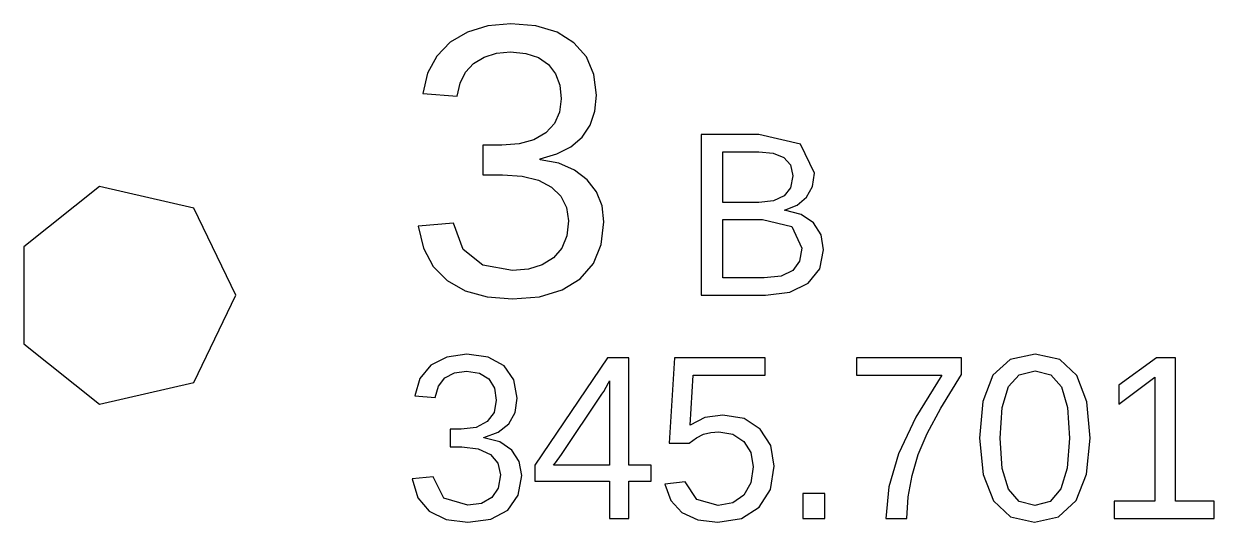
# Model space of a CAD drawing. Header units: metres. Extents: x 9 to 277, y -2 to 247.
# Drawn here: x 248.01 to 269.35, y 218.23 to 227.15 of the extents above; entities that cross this region are included whole.
import ezdxf

# ---------------------------------------------------------------- set-up
doc = ezdxf.new("R2010")
doc.units = ezdxf.units.M

msp = doc.modelspace()

# ---------------------------------------------------------------- linework, layer by layer
for p, q in [((256.329, 227.117), (255.967, 227.007)), ((256.746, 227.154), (256.329, 227.117)), ((257.194, 227.117), (256.746, 227.154)), ((257.571, 227.004), (257.194, 227.117)), ((255.658, 226.823), (255.415, 226.574)), ((255.967, 227.007), (255.658, 226.823)), ((257.875, 226.816), (257.571, 227.004)), ((258.099, 226.562), (257.875, 226.816)), ((256.263, 226.558), (256.484, 226.627)), ((256.484, 226.627), (256.74, 226.65)), ((256.74, 226.65), (257.015, 226.625)), ((257.015, 226.625), (257.242, 226.55)), ((255.415, 226.574), (255.251, 226.268)), ((255.932, 226.285), (256.077, 226.442)), ((256.077, 226.442), (256.263, 226.558)), ((257.242, 226.55), (257.419, 226.425)), ((257.419, 226.425), (257.546, 226.257)), ((258.233, 226.249), (258.099, 226.562)), ((255.251, 226.268), (255.166, 225.904)), ((255.834, 226.089), (255.932, 226.285)), ((257.546, 226.257), (257.622, 226.053)), ((258.278, 225.877), (258.233, 226.249)), ((255.783, 225.856), (255.834, 226.089)), ((257.622, 226.053), (257.648, 225.812)), ((255.166, 225.904), (255.783, 225.856)), ((257.648, 225.812), (257.617, 225.57)), ((258.249, 225.588), (258.278, 225.877)), ((257.617, 225.57), (257.523, 225.366)), ((258.163, 225.337), (258.249, 225.588)), ((257.523, 225.366), (257.368, 225.199)), ((258.019, 225.125), (258.163, 225.337)), ((257.368, 225.199), (257.156, 225.076)), ((257.821, 224.953), (258.019, 225.125)), ((261.186, 225.17), (260.154, 225.17)), ((260.154, 225.17), (260.154, 222.29)), ((261.935, 224.997), (261.186, 225.17)), ((256.579, 224.978), (256.242, 224.978)), ((256.242, 224.978), (256.242, 224.447)), ((256.893, 225.003), (256.579, 224.978)), ((257.156, 225.076), (256.893, 225.003)), ((257.57, 224.822), (257.821, 224.953)), ((262.185, 224.476), (261.935, 224.997)), ((257.267, 224.733), (257.57, 224.822)), ((257.267, 224.72), (257.267, 224.733)), ((257.601, 224.655), (257.267, 224.72)), ((260.542, 223.954), (260.542, 224.859)), ((260.542, 224.859), (261.186, 224.859)), ((261.186, 224.859), (261.447, 224.834)), ((261.447, 224.834), (261.638, 224.759)), ((261.638, 224.759), (261.756, 224.627)), ((257.882, 224.535), (257.601, 224.655)), ((258.11, 224.362), (257.882, 224.535)), ((261.756, 224.627), (261.795, 224.429)), ((262.15, 224.242), (262.185, 224.476)), ((256.242, 224.447), (256.593, 224.447)), ((256.593, 224.447), (256.945, 224.423)), ((256.945, 224.423), (257.238, 224.351)), ((257.238, 224.351), (257.471, 224.23)), ((258.278, 224.145), (258.11, 224.362)), ((261.795, 224.429), (261.757, 224.218)), ((262.044, 224.049), (262.15, 224.242)), ((249.371, 224.24), (248.014, 223.158)), ((251.063, 223.854), (249.371, 224.24)), ((257.471, 224.23), (257.64, 224.067)), ((257.64, 224.067), (257.741, 223.866)), ((258.378, 223.893), (258.278, 224.145)), ((261.643, 224.07), (261.453, 223.983)), ((261.757, 224.218), (261.643, 224.07)), ((261.874, 223.905), (262.044, 224.049)), ((251.816, 222.29), (251.063, 223.854)), ((257.741, 223.866), (257.775, 223.627)), ((258.412, 223.606), (258.378, 223.893)), ((261.186, 223.954), (260.542, 223.954)), ((261.453, 223.983), (261.186, 223.954)), ((261.646, 223.818), (261.874, 223.905)), ((261.945, 223.74), (261.646, 223.818)), ((257.775, 223.627), (257.745, 223.356)), ((258.365, 223.2), (258.412, 223.606)), ((260.542, 222.601), (260.542, 223.651)), ((260.542, 223.651), (261.256, 223.651)), ((261.256, 223.651), (261.782, 223.522)), ((262.167, 223.586), (261.945, 223.74)), ((255.716, 223.585), (255.083, 223.527)), ((255.083, 223.527), (255.177, 223.133)), ((255.888, 223.112), (255.716, 223.585)), ((261.782, 223.522), (261.958, 223.136)), ((262.304, 223.371), (262.167, 223.586)), ((257.745, 223.356), (257.656, 223.133)), ((258.223, 222.861), (258.365, 223.2)), ((262.35, 223.106), (262.304, 223.371)), ((248.014, 223.158), (248.014, 221.422)), ((255.177, 223.133), (255.35, 222.808)), ((256.241, 222.829), (255.888, 223.112)), ((257.656, 223.133), (257.508, 222.959)), ((261.958, 223.136), (261.918, 222.903)), ((262.281, 222.763), (262.35, 223.106)), ((255.35, 222.808), (255.602, 222.554)), ((256.773, 222.734), (256.241, 222.829)), ((257.062, 222.759), (256.773, 222.734)), ((257.307, 222.834), (257.062, 222.759)), ((257.508, 222.959), (257.307, 222.834)), ((257.987, 222.587), (258.223, 222.861)), ((261.918, 222.903), (261.797, 222.735)), ((262.074, 222.505), (262.281, 222.763)), ((255.602, 222.554), (255.927, 222.372)), ((257.663, 222.387), (257.987, 222.587)), ((261.286, 222.601), (260.542, 222.601)), ((261.589, 222.635), (261.286, 222.601)), ((261.797, 222.735), (261.589, 222.635)), ((255.927, 222.372), (256.317, 222.263)), ((257.258, 222.266), (257.663, 222.387)), ((261.306, 222.29), (261.744, 222.344)), ((261.744, 222.344), (262.074, 222.505)), ((251.063, 220.726), (251.816, 222.29)), ((256.317, 222.263), (256.773, 222.226)), ((256.773, 222.226), (257.258, 222.266)), ((260.154, 222.29), (261.306, 222.29)), ((248.014, 221.422), (249.371, 220.34)), ((255.598, 221.185), (255.312, 221.037)), ((255.955, 221.234), (255.598, 221.185)), ((256.336, 221.182), (255.955, 221.234)), ((256.621, 221.026), (256.336, 221.182)), ((258.476, 221.17), (257.171, 219.246)), ((258.858, 221.17), (258.476, 221.17)), ((258.858, 219.25), (258.858, 221.17)), ((259.679, 221.17), (259.584, 219.641)), ((261.299, 221.17), (259.679, 221.17)), ((261.299, 220.859), (261.299, 221.17)), ((264.82, 221.17), (262.936, 221.17)), ((262.936, 221.17), (262.936, 220.859)), ((264.82, 220.873), (264.82, 221.17)), ((265.694, 221.14), (265.385, 220.858)), ((266.143, 221.234), (265.694, 221.14)), ((266.581, 221.139), (266.143, 221.234)), ((266.886, 220.854), (266.581, 221.139)), ((268.317, 221.17), (267.64, 220.683)), ((268.654, 221.17), (268.317, 221.17)), ((268.654, 218.601), (268.654, 221.17)), ((255.312, 221.037), (255.114, 220.801)), ((255.562, 220.809), (255.734, 220.902)), ((255.734, 220.902), (255.951, 220.933)), ((255.951, 220.933), (256.182, 220.898)), ((256.182, 220.898), (256.349, 220.792)), ((256.799, 220.778), (256.621, 221.026)), ((259.958, 219.963), (260.012, 220.859)), ((260.012, 220.859), (261.299, 220.859)), ((262.936, 220.859), (264.467, 220.859)), ((264.467, 220.859), (264.003, 220.109)), ((264.448, 220.271), (264.82, 220.873)), ((265.385, 220.858), (265.206, 220.389)), ((265.661, 220.655), (265.855, 220.867)), ((265.855, 220.867), (266.143, 220.937)), ((266.143, 220.937), (266.423, 220.866)), ((266.423, 220.866), (266.611, 220.651)), ((267.066, 220.384), (266.886, 220.854)), ((249.371, 220.34), (251.063, 220.726)), ((255.114, 220.801), (255.022, 220.488)), ((255.39, 220.46), (255.445, 220.66)), ((255.445, 220.66), (255.562, 220.809)), ((256.349, 220.792), (256.449, 220.627)), ((256.449, 220.627), (256.483, 220.41)), ((256.859, 220.448), (256.799, 220.778)), ((258.409, 220.57), (258.495, 220.725)), ((258.495, 220.725), (258.512, 220.758)), ((258.512, 220.758), (258.512, 219.25)), ((265.551, 220.283), (265.661, 220.655)), ((266.611, 220.651), (266.718, 220.278)), ((267.64, 220.338), (268.286, 220.821)), ((267.64, 220.683), (267.64, 220.338)), ((268.286, 220.821), (268.286, 218.601)), ((255.022, 220.488), (255.39, 220.46)), ((256.483, 220.41), (256.442, 220.193)), ((256.821, 220.19), (256.859, 220.448)), ((257.65, 219.44), (258.377, 220.517)), ((258.377, 220.517), (258.409, 220.57)), ((256.442, 220.193), (256.318, 220.028)), ((256.706, 219.985), (256.821, 220.19)), ((264.204, 219.815), (264.448, 220.271)), ((265.206, 220.389), (265.146, 219.73)), ((265.515, 219.73), (265.551, 220.283)), ((266.718, 220.278), (266.754, 219.73)), ((267.126, 219.73), (267.066, 220.384)), ((256.318, 220.028), (256.12, 219.925)), ((256.518, 219.836), (256.706, 219.985)), ((260.223, 220.1), (259.958, 219.963)), ((260.546, 220.146), (260.223, 220.1)), ((260.924, 220.082), (260.546, 220.146)), ((261.215, 219.891), (260.924, 220.082)), ((264.003, 220.109), (263.693, 219.452)), ((255.855, 219.89), (255.657, 219.89)), ((255.657, 219.89), (255.657, 219.573)), ((256.12, 219.925), (255.855, 219.89)), ((256.262, 219.744), (256.518, 219.836)), ((260.069, 219.737), (260.196, 219.8)), ((260.196, 219.8), (260.328, 219.835)), ((260.328, 219.835), (260.47, 219.847)), ((260.47, 219.847), (260.723, 219.804)), ((260.723, 219.804), (260.918, 219.673)), ((261.403, 219.598), (261.215, 219.891)), ((264.047, 219.436), (264.204, 219.815)), ((255.657, 219.573), (255.863, 219.573)), ((255.863, 219.573), (256.16, 219.54)), ((256.262, 219.736), (256.262, 219.744)), ((256.546, 219.664), (256.262, 219.736)), ((256.76, 219.519), (256.546, 219.664)), ((259.584, 219.641), (259.942, 219.641)), ((259.942, 219.641), (260.069, 219.737)), ((260.918, 219.673), (261.044, 219.473)), ((261.465, 219.227), (261.403, 219.598)), ((265.146, 219.73), (265.207, 219.082)), ((265.552, 219.189), (265.515, 219.73)), ((266.754, 219.73), (266.716, 219.196)), ((267.063, 219.085), (267.126, 219.73)), ((256.16, 219.54), (256.379, 219.441)), ((256.379, 219.441), (256.513, 219.283)), ((256.893, 219.314), (256.76, 219.519)), ((257.541, 219.29), (257.65, 219.44)), ((261.044, 219.473), (261.085, 219.219)), ((263.693, 219.452), (263.52, 218.857)), ((263.934, 219.061), (264.047, 219.436)), ((256.513, 219.283), (256.558, 219.074)), ((256.938, 219.062), (256.893, 219.314)), ((257.171, 219.246), (257.171, 218.962)), ((257.509, 219.25), (257.541, 219.29)), ((258.512, 219.25), (257.509, 219.25)), ((259.26, 219.25), (258.858, 219.25)), ((259.26, 218.962), (259.26, 219.25)), ((261.085, 219.219), (261.044, 218.93)), ((261.398, 218.811), (261.465, 219.227)), ((265.663, 218.815), (265.552, 219.189)), ((266.716, 219.196), (266.604, 218.821)), ((255.352, 219.037), (254.974, 219.002)), ((254.974, 219.002), (255.075, 218.665)), ((255.543, 218.656), (255.352, 219.037)), ((256.558, 219.074), (256.519, 218.837)), ((256.875, 218.708), (256.938, 219.062)), ((257.171, 218.962), (258.512, 218.962)), ((258.512, 218.962), (258.512, 218.29)), ((258.858, 218.962), (259.26, 218.962)), ((258.858, 218.29), (258.858, 218.962)), ((259.87, 218.95), (259.501, 218.907)), ((260.076, 218.631), (259.87, 218.95)), ((261.044, 218.93), (260.919, 218.71)), ((263.867, 218.682), (263.934, 219.061)), ((265.207, 219.082), (265.392, 218.61)), ((266.874, 218.612), (267.063, 219.085)), ((256.519, 218.837), (256.401, 218.666)), ((256.687, 218.444), (256.875, 218.708)), ((259.501, 218.907), (259.611, 218.615)), ((260.919, 218.71), (260.722, 218.571)), ((261.197, 218.493), (261.398, 218.811)), ((262.37, 218.738), (261.974, 218.738)), ((261.974, 218.738), (261.974, 218.29)), ((262.37, 218.29), (262.37, 218.738)), ((263.52, 218.857), (263.462, 218.29)), ((265.855, 218.598), (265.663, 218.815)), ((266.604, 218.821), (266.412, 218.599)), ((255.075, 218.665), (255.28, 218.422)), ((255.971, 218.529), (255.543, 218.656)), ((256.215, 218.563), (255.971, 218.529)), ((256.401, 218.666), (256.215, 218.563)), ((259.611, 218.615), (259.81, 218.401)), ((260.461, 218.525), (260.076, 218.631)), ((260.722, 218.571), (260.461, 218.525)), ((260.878, 218.293), (261.197, 218.493)), ((263.844, 218.29), (263.867, 218.682)), ((265.392, 218.61), (265.7, 218.322)), ((266.134, 218.525), (265.855, 218.598)), ((266.412, 218.599), (266.134, 218.525)), ((266.562, 218.323), (266.874, 218.612)), ((268.286, 218.601), (267.557, 218.601)), ((267.557, 218.601), (267.557, 218.29)), ((269.35, 218.601), (268.654, 218.601)), ((269.35, 218.29), (269.35, 218.601)), ((255.28, 218.422), (255.582, 218.275)), ((255.582, 218.275), (255.971, 218.226)), ((255.971, 218.226), (256.382, 218.281)), ((256.382, 218.281), (256.687, 218.444)), ((258.512, 218.29), (258.858, 218.29)), ((259.81, 218.401), (260.094, 218.27)), ((260.094, 218.27), (260.454, 218.226)), ((260.454, 218.226), (260.878, 218.293)), ((261.974, 218.29), (262.37, 218.29)), ((263.462, 218.29), (263.844, 218.29)), ((265.7, 218.322), (266.131, 218.226)), ((266.131, 218.226), (266.562, 218.323)), ((267.557, 218.29), (269.35, 218.29))]:
    msp.add_line(p, q)

doc.saveas('drawing.dxf')
